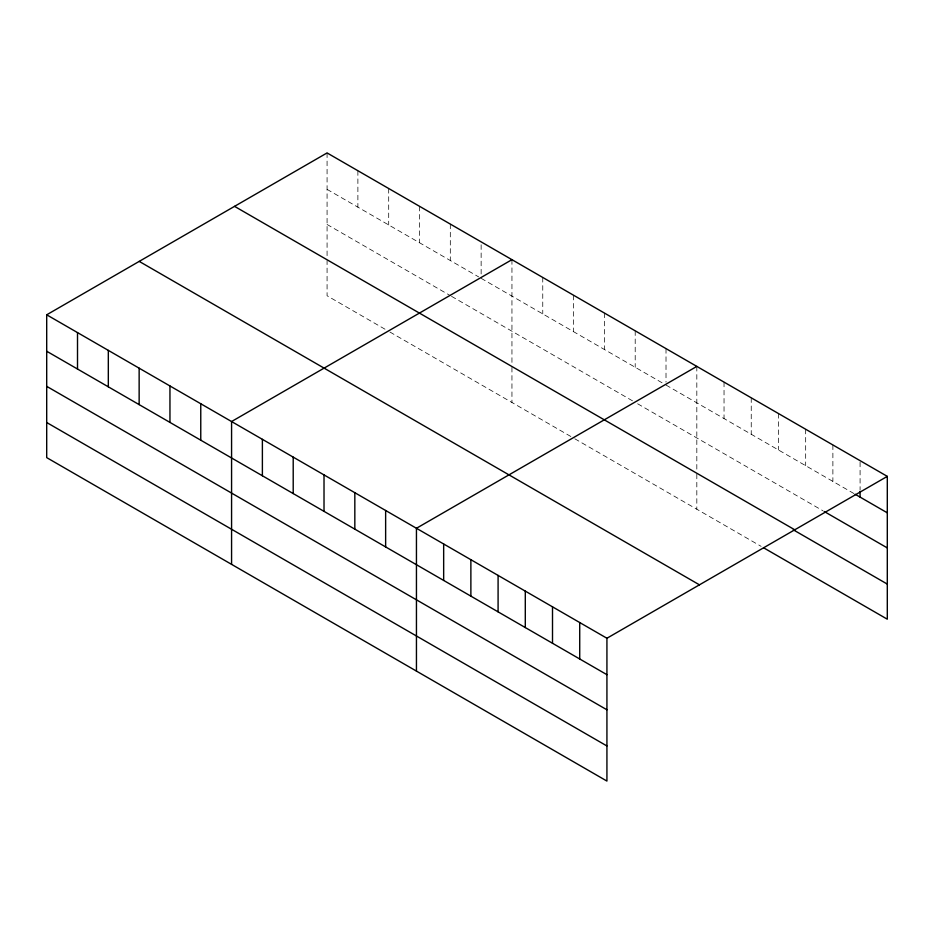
<?xml version="1.0" encoding="UTF-8"?>
<svg xmlns="http://www.w3.org/2000/svg" width="934" height="934" viewBox="0 0 934 934"><rect width="100%" height="100%" fill="white"/><g stroke="black" fill="none" stroke-linecap="round" stroke-linejoin="round"><path stroke-width="0.7" stroke-dasharray="4.67 3.5" d="M327.075 189.368L478.663 276.896M481.138 278.32L663.549 383.641M666.012 385.053L853.909 493.537M327.075 224.475L450.316 295.634M451.554 296.347L632.727 400.955M637.665 403.792L822.982 510.793M384.995 329.2L327.075 295.751L327.075 260.644M389.933 332.037L573.569 438.069M574.807 438.782L761.14 546.355M860.086 462.12L860.086 489.825M832.883 444.958L832.883 481.395M805.668 429.243L805.668 465.692M778.454 413.54L778.454 449.978M751.24 397.826L751.24 434.263M724.037 382.111L724.037 418.56M696.822 366.408L696.822 469.779M696.822 474.122L696.822 509.228M666.012 348.615L666.012 382.146M635.202 330.823L635.202 367.272M604.38 313.042L604.38 349.479M573.569 295.249L573.569 331.687M542.759 277.456L542.759 313.906M511.949 259.675L511.949 364.493M511.949 367.389L511.949 402.484M481.138 244.79L481.138 273.954M450.316 224.09L450.316 260.528M419.506 206.297L419.506 242.747M388.696 188.516L388.696 224.954M357.885 170.724L357.885 207.161M327.075 152.931L327.075 257.749"/><path stroke-width="1.4" d="M46.7 314.805L606.925 638.249L606.925 781.069L46.7 457.625L46.7 314.805L327.075 152.931L887.3 476.375L887.3 619.195L763.615 547.791M511.949 259.675L231.574 421.538L231.574 564.358M696.822 366.408L416.447 528.282L416.447 671.091M606.925 638.249L887.3 476.375M855.147 494.249L887.3 512.824M824.22 511.505L887.3 547.919M234.551 206.356L794.776 529.8M793.293 529.823L887.3 584.089M139.224 261.392L699.449 584.836M46.7 351.242L606.925 674.687M46.7 386.349L606.925 709.793M46.7 422.518L606.925 745.962M860.086 491.284L860.086 497.11M579.722 622.534L579.722 658.984M552.508 606.831L552.508 643.269M525.293 591.117L525.293 627.555M498.091 575.402L498.091 611.852M470.876 559.699L470.876 596.137M443.662 543.985L443.662 580.434M385.637 510.489L385.637 546.927M354.827 492.697L354.827 529.134M324.016 474.904L324.016 511.353M293.206 457.123L293.206 493.561M262.384 439.33L262.384 475.768M200.763 403.757L200.763 440.194M169.953 385.964L169.953 422.401M139.143 368.171L139.143 404.609M108.321 350.378L108.321 386.828M77.51 332.597L77.51 369.035"/></g></svg>
